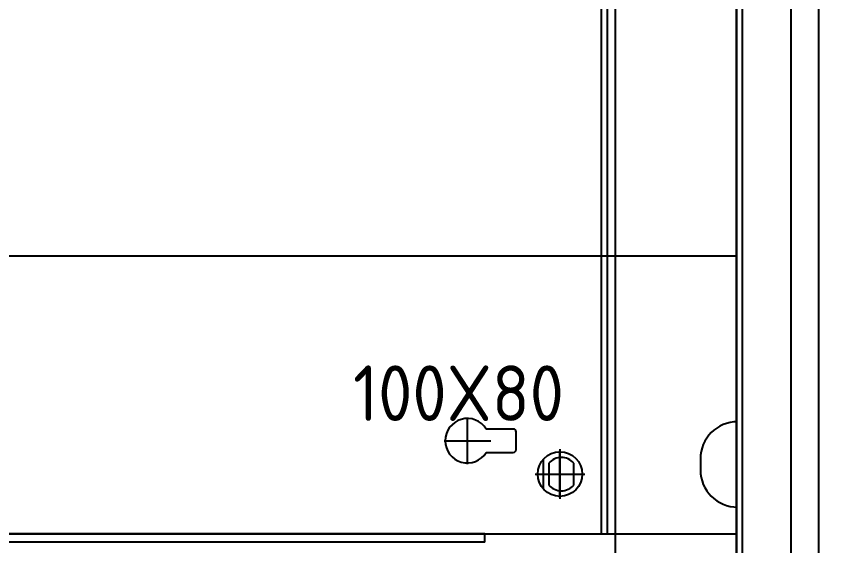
# Model space of a CAD drawing. Header units: millimetres. Extents: x 0 to 69574, y -5 to 41746.
# Drawn here: x 39350.7 to 39647.8, y 30815.2 to 31005.5 of the extents above; entities that cross this region are included whole.
import ezdxf

# ---------------------------------------------------------------- set-up
doc = ezdxf.new("R2010")
doc.units = ezdxf.units.MM
doc.set_wipeout_variables(frame=1)
doc.layers.add('! NO PLOT !', color=7, linetype='Continuous', true_color=0xff75dd, plot=False)
doc.layers.add('000-PI-Oprema', color=30, linetype='Continuous', lineweight=5)
doc.layers.add('000-PI-ORMAR', color=2, linetype='Continuous')
doc.layers.add('002-PI-Kabelska kanalica', color=150, linetype='Continuous')
doc.styles.add('PI0', font='isocpeur.ttf', dxfattribs={"width": 0.9})

# ---------------------------------------------------------------- blocks, each defined once
blk = doc.blocks.new('8606.000_montažna')
at = {"layer": '! NO PLOT !'}
for p, q in [((51182.39, 38449.42), (51182.39, 36559.42)), ((51132.09, 36584.52), (51132.09, 36601.32)), ((51148.59, 36597.12), (51138.9, 36597.12)), ((51149.59, 36589.72), (51149.59, 36596.12)), ((51123.69, 36592.92), (51140.49, 36592.92)), ((51138.9, 36588.72), (51148.59, 36588.72)), ((51165.39, 36572.52), (51165.39, 36589.32)), ((51159.39, 36586.21), (51159.39, 36575.63)), ((51161.39, 36584.89), (51161.39, 36576.95)), ((51170.39, 36576.95), (51170.39, 36584.89)), ((51156.99, 36580.92), (51173.79, 36580.92))]:
    blk.add_line(p, q, dxfattribs=at)
blk.add_circle((51165.39, 36580.92), 8, dxfattribs=at)
for centre, radius, start, end in [((51132.09, 36592.92), 8, 31.6682, 328.3318), ((51148.59, 36596.12), 1, 0, 90), ((51148.59, 36589.72), 1, 270, 0), ((51165.89, 36580.92), 6, 41.4096, 138.5904), ((51165.89, 36580.92), 6, 221.4096, 318.5904)]:
    blk.add_arc(centre, radius, start, end, dxfattribs=at)
at = {"layer": '000-PI-ORMAR'}
for p, q in [((51138.39, 36559.42), (50727.39, 36559.42)), ((51138.39, 36559.42), (51182.39, 36559.42)), ((51138.39, 36556.42), (51138.39, 36559.42)), ((51138.39, 36556.42), (50727.39, 36556.42))]:
    blk.add_line(p, q, dxfattribs=at)
blk = doc.blocks.new('*U574')
at = {"layer": '002-PI-Kabelska kanalica'}
for p, q in [((-20, -100), (-20, 791)), ((80, -100), (80, 791))]:
    blk.add_line(p, q, dxfattribs=at)
blk = doc.blocks.new('spojnica')
at = {"layer": '! NO PLOT !', "transparency": 33554687}
for p, q in [((44768.49, 28811.5), (44768.49, 26919.4)), ((44763.49, 28809.4), (44763.49, 26919.4)), ((44799.13, 26946.4), (44799.13, 26942.4)), ((44825.86, 26946.4), (44825.86, 26942.4))]:
    blk.add_line(p, q, dxfattribs=at)
for centre, start, end in [((44812.49, 26946.4), 0, 180), ((44812.49, 26942.4), 180, 0)]:
    blk.add_arc(centre, 13.36, start, end, dxfattribs=at)
at = {"layer": '000-PI-ORMAR', "transparency": 33554687}
for p, q in [((44763.49, 26919.4), (44861.49, 26919.4)), ((44768.49, 26919.4), (44768.49, 26909.4))]:
    blk.add_line(p, q, dxfattribs=at)

msp = doc.modelspace()

# ---------------------------------------------------------------- linework, layer by layer
at = {"layer": '! NO PLOT !'}
for p, q in [((39546.172, 30831.979), (39546.172, 30849.829)), ((39537.247, 30840.904), (39555.097, 30840.904))]:
    msp.add_line(p, q, dxfattribs=at)

# ---------------------------------------------------------------- block references
at = {"rotation": 270}
msp.add_blockref('*U574', (39164.172, 30899.404), dxfattribs=at)
at = {"layer": '000-PI-Oprema'}
for name, p in [('8606.000_montažna', (-11619.223, -5740.014)), ('spojnica', (-5202.464, 3900))]:
    msp.add_blockref(name, p, dxfattribs=at)

# ---------------------------------------------------------------- texts
at = {"insert": (39509.672, 30870.006), "char_height": 20, "width": 16.78721, "attachment_point": 5, "style": 'PI0'}
msp.add_mtext('100X{\\fISOCPEUR|b0|i0|c238|p34;8}0', dxfattribs=at)

# ---------------------------------------------------------------- next in the draw order: wipeouts: each hides what was drawn before it
msp.add_wipeout([(39609.672, 32761.404), (40000.16, 32761.404), (39999.672, 30778.904), (39609.66, 30776.904)]).dxf.layer = '000-PI-ORMAR'

# ---------------------------------------------------------------- next in the draw order: linework, layer by layer
at = {"layer": '! NO PLOT !'}
for p, q in [((39609.684, 32761.404), (39609.684, 30776.904)), ((39609.684, 30776.904), (39609.684, 32761.404)), ((39629.184, 32749.904), (39629.184, 30788.404)), ((39609.672, 30789.904), (39609.672, 32740.766)), ((39639.184, 32734.904), (39639.184, 30803.404))]:
    msp.add_line(p, q, dxfattribs=at)
at = {"layer": '000-PI-ORMAR'}
for p, q in [((39609.684, 32761.404), (39609.684, 30776.904)), ((39611.684, 32759.404), (39611.684, 30778.904))]:
    msp.add_line(p, q, dxfattribs=at)

doc.saveas('drawing.dxf')
